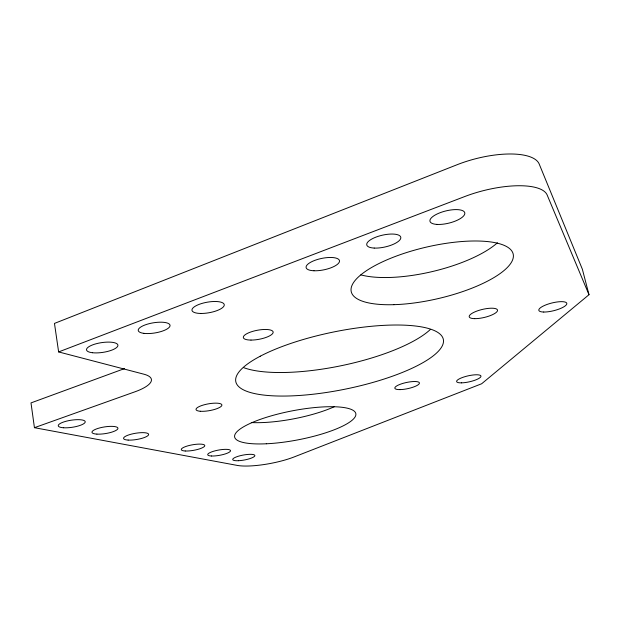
<?xml version="1.0" encoding="UTF-8"?>
<svg xmlns="http://www.w3.org/2000/svg" width="620" height="620" viewBox="0 0 620 620"><rect width="100%" height="100%" fill="white"/><g stroke="black" fill="none" stroke-linecap="round" stroke-linejoin="round"><path stroke-width="0.93" d="M34.433 427.684L134.958 391.801A40.99 11.64 -8.9 0 0 143.84 374.185L58.629 351.928L54.467 323.415L457.18 164.695A60.481 22.181 -14.5 0 1 539.198 164.029L582.366 269.235L589 294.709L481.647 383.764L294.019 456.979A38.029 8.494 -10.7 0 1 237.142 465.395L34.433 427.684L31 402.907L124.504 368.598M58.629 351.928L464.791 196.525A60.884 21.08 -14.3 0 1 547.165 195.029L589 294.709M430.327 329.499A105.353 30.775 -11.6 0 1 340.465 365.87A105.353 30.775 -11.6 0 1 243.644 367.652M497.403 242.808A82.623 27.815 -13.2 0 1 360.863 274.885M334.203 406.767A61.434 15.616 -10.9 0 1 251.325 422.561M260.245 356.198L256.378 358.321A105.904 29.163 -11.5 0 0 324.71 392.731A105.904 29.163 -11.5 0 0 436.775 331.801A105.904 29.163 -11.5 0 0 260.663 355.988L260.245 356.198M238.506 460.714A11.268 2.534 -10.4 0 0 254.867 455.522A11.268 2.534 -10.4 0 0 237.972 456.351A11.268 2.534 -10.4 0 0 238.506 460.714M211.412 455.995A11.594 2.674 -10.2 0 0 230.268 451.375A11.594 2.674 -10.2 0 0 215.675 450.678A11.594 2.674 -10.2 0 0 211.412 455.995M185.241 450.996A11.943 2.829 -9.9 0 0 204.569 446.229A11.943 2.829 -9.9 0 0 189.294 445.462A11.943 2.829 -9.9 0 0 185.241 450.996M128.131 440.084A12.718 3.17 -9.3 0 0 148.49 434.992A12.718 3.17 -9.3 0 0 131.665 434.062A12.718 3.17 -9.3 0 0 128.131 440.084M96.906 434.116A13.152 3.364 -9 0 0 117.808 428.854A13.152 3.364 -9 0 0 100.107 427.815A13.152 3.364 -9 0 0 96.906 434.116M63.643 427.769A13.624 3.573 -8.6 0 0 85.134 422.305A13.624 3.573 -8.6 0 0 66.472 421.158A13.624 3.573 -8.6 0 0 63.643 427.769M200.26 411.254A13.136 3.433 -10.1 0 0 221.611 405.883A13.136 3.433 -10.1 0 0 204.972 404.581A13.136 3.433 -10.1 0 0 200.26 411.254M400.101 389.608A12.578 3.146 -12.1 0 0 419.399 383.362A12.578 3.146 -12.1 0 0 401.876 383.71A12.578 3.146 -12.1 0 0 400.101 389.608M474.68 318.649A14.531 4.123 -13.3 0 0 497.411 310.953A14.531 4.123 -13.3 0 0 478.005 310.674A14.531 4.123 -13.3 0 0 474.68 318.649M250.992 340.078A15.159 4.596 -10.6 0 0 273.164 332.149A15.159 4.596 -10.6 0 0 250.588 332.056A15.159 4.596 -10.6 0 0 250.992 340.078M461.458 382.858A12.454 3.046 -12.7 0 0 480.88 376.65A12.454 3.046 -12.7 0 0 464.078 376.937A12.454 3.046 -12.7 0 0 461.458 382.858M543.732 312.031A14.407 3.96 -14 0 0 566.603 304.412A14.407 3.96 -14 0 0 548.134 304.079A14.407 3.96 -14 0 0 543.732 312.031M92.504 352.733A15.872 4.913 -8.6 0 0 117.769 346.084A15.872 4.913 -8.6 0 0 96.371 343.697A15.872 4.913 -8.6 0 0 92.504 352.733M143.856 333.351A16.112 5.131 -9.3 0 0 169.803 326.507A16.112 5.131 -9.3 0 0 148.715 323.795A16.112 5.131 -9.3 0 0 143.856 333.351M200.717 313.457A16.384 5.348 -10 0 0 224.254 304.676A16.384 5.348 -10 0 0 199.369 304.288A16.384 5.348 -10 0 0 200.717 313.457M313.999 270.762A17.042 5.812 -11.7 0 0 339.512 261.252A17.042 5.812 -11.7 0 0 314.851 260.361A17.042 5.812 -11.7 0 0 313.999 270.762M374.201 248.07A17.445 6.045 -12.7 0 0 400.784 238.165A17.445 6.045 -12.7 0 0 376.286 236.995A17.445 6.045 -12.7 0 0 374.201 248.07M436.984 224.409A17.902 6.277 -13.7 0 0 464.721 214.071A17.902 6.277 -13.7 0 0 440.417 212.598A17.902 6.277 -13.7 0 0 436.984 224.409M393.863 304.676A83.127 26.404 -13.1 0 0 513.36 255.192A83.127 26.404 -13.1 0 0 389.406 258.803A83.127 26.404 -13.1 0 0 393.863 304.676M266.321 443.781A61.713 14.779 -10.9 0 0 355.865 413.889A61.713 14.779 -10.9 0 0 263.508 418.26A61.713 14.779 -10.9 0 0 266.321 443.781"/></g></svg>
